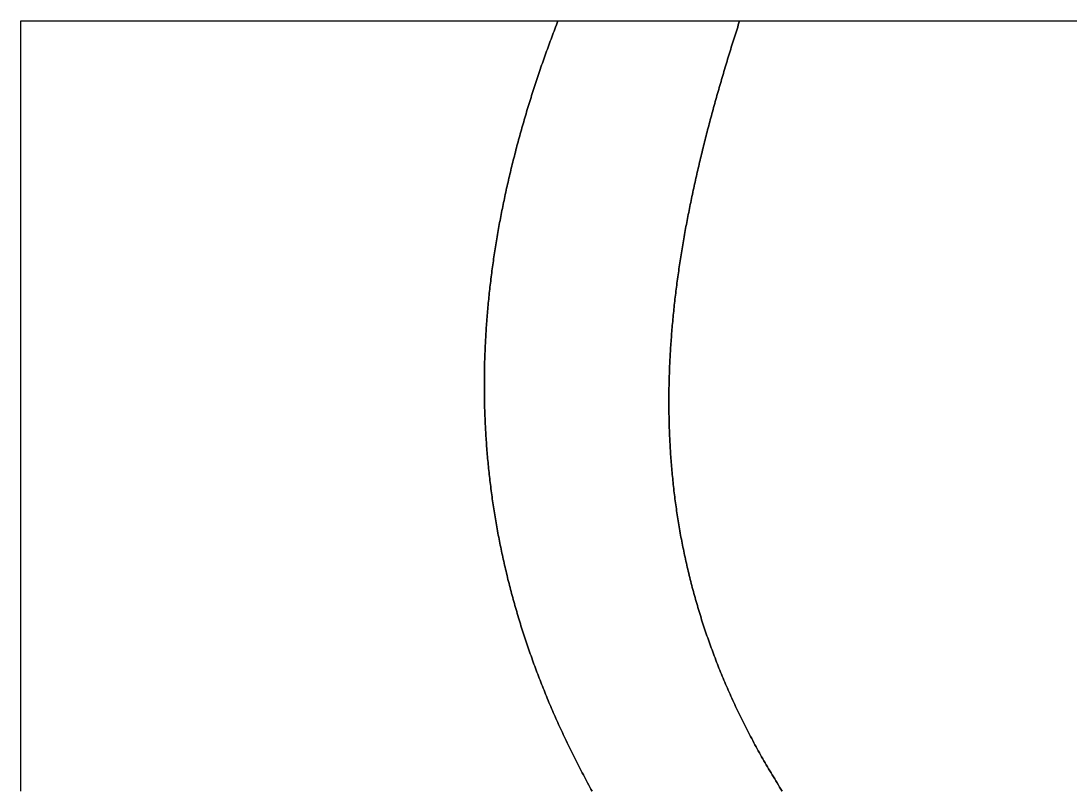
# Model space of a CAD drawing. Header units: millimetres. Extents: x 0 to 520, y 0 to 381.
# Drawn here: x 0 to 260, y 190.5 to 381 of the extents above; entities that cross this region are included whole.
import ezdxf

# ---------------------------------------------------------------- set-up
doc = ezdxf.new("R2010")
doc.units = ezdxf.units.MM
for name, color, linetype in [('P01_MAPLE', 3, 'CONTINUOUS'), ('P02_WALNUT', 3, 'CONTINUOUS'), ('P03_MAPLE', 3, 'CONTINUOUS')]:
    doc.layers.add(name, color=color, linetype=linetype)

msp = doc.modelspace()

# ---------------------------------------------------------------- linework, layer by layer
at = {"layer": 'P01_MAPLE'}
msp.add_lwpolyline([(0, 190), (0, 190.5), (0, 191), (0, 191.5), (0, 192), (0, 192.5), (0, 193), (0, 193.5), (0, 194), (0, 194.5), (0, 195), (0, 195.5), (0, 196), (0, 196.5), (0, 197), (0, 197.5), (0, 198), (0, 198.5), (0, 199), (0, 199.5), (0, 200), (0, 200.5), (0, 201), (0, 201.5), (0, 202), (0, 202.5), (0, 203), (0, 203.5), (0, 204), (0, 204.5), (0, 205), (0, 205.5), (0, 206), (0, 206.5), (0, 207), (0, 207.5), (0, 208), (0, 208.5), (0, 209), (0, 209.5), (0, 210), (0, 210.5), (0, 211), (0, 211.5), (0, 212), (0, 212.5), (0, 213), (0, 213.5), (0, 214), (0, 214.5), (0, 215), (0, 215.5), (0, 216), (0, 216.5), (0, 217), (0, 217.5), (0, 218), (0, 218.5), (0, 219), (0, 219.5), (0, 220), (0, 220.5), (0, 221), (0, 221.5), (0, 222), (0, 222.5), (0, 223), (0, 223.5), (0, 224), (0, 224.5), (0, 225), (0, 225.5), (0, 226), (0, 226.5), (0, 227), (0, 227.5), (0, 228), (0, 228.5), (0, 229), (0, 229.5), (0, 230), (0, 230.5), (0, 231), (0, 231.5), (0, 232), (0, 232.5), (0, 233), (0, 233.5), (0, 234), (0, 234.5), (0, 235), (0, 235.5), (0, 236), (0, 236.5), (0, 237), (0, 237.5), (0, 238), (0, 238.5), (0, 239), (0, 239.5), (0, 240), (0, 240.5), (0, 241), (0, 241.5), (0, 242), (0, 242.5), (0, 243), (0, 243.5), (0, 244), (0, 244.5), (0, 245), (0, 245.5), (0, 246), (0, 246.5), (0, 247), (0, 247.5), (0, 248), (0, 248.5), (0, 249), (0, 249.5), (0, 250), (0, 250.5), (0, 251), (0, 251.5), (0, 252), (0, 252.5), (0, 253), (0, 253.5), (0, 254), (0, 254.5), (0, 255), (0, 255.5), (0, 256), (0, 256.5), (0, 257), (0, 257.5), (0, 258), (0, 258.5), (0, 259), (0, 259.5), (0, 260), (0, 260.5), (0, 261), (0, 261.5), (0, 262), (0, 262.5), (0, 263), (0, 263.5), (0, 264), (0, 264.5), (0, 265), (0, 265.5), (0, 266), (0, 266.5), (0, 267), (0, 267.5), (0, 268), (0, 268.5), (0, 269), (0, 269.5), (0, 270), (0, 270.5), (0, 271), (0, 271.5), (0, 272), (0, 272.5), (0, 273), (0, 273.5), (0, 274), (0, 274.5), (0, 275), (0, 275.5), (0, 276), (0, 276.5), (0, 277), (0, 277.5), (0, 278), (0, 278.5), (0, 279), (0, 279.5), (0, 280), (0, 280.5), (0, 281), (0, 281.5), (0, 282), (0, 282.5), (0, 283), (0, 283.5), (0, 284), (0, 284.5), (0, 285), (0, 285.5), (0, 286), (0, 286.5), (0, 287), (0, 287.5), (0, 288), (0, 288.5), (0, 289), (0, 289.5), (0, 290), (0, 290.5), (0, 291), (0, 291.5), (0, 292), (0, 292.5), (0, 293), (0, 293.5), (0, 294), (0, 294.5), (0, 295), (0, 295.5), (0, 296), (0, 296.5), (0, 297), (0, 297.5), (0, 298), (0, 298.5), (0, 299), (0, 299.5), (0, 300), (0, 300.5), (0, 301), (0, 301.5), (0, 302), (0, 302.5), (0, 303), (0, 303.5), (0, 304), (0, 304.5), (0, 305), (0, 305.5), (0, 306), (0, 306.5), (0, 307), (0, 307.5), (0, 308), (0, 308.5), (0, 309), (0, 309.5), (0, 310), (0, 310.5), (0, 311), (0, 311.5), (0, 312), (0, 312.5), (0, 313), (0, 313.5), (0, 314), (0, 314.5), (0, 315), (0, 315.5), (0, 316), (0, 316.5), (0, 317), (0, 317.5), (0, 318), (0, 318.5), (0, 319), (0, 319.5), (0, 320), (0, 320.5), (0, 321), (0, 321.5), (0, 322), (0, 322.5), (0, 323), (0, 323.5), (0, 324), (0, 324.5), (0, 325), (0, 325.5), (0, 326), (0, 326.5), (0, 327), (0, 327.5), (0, 328), (0, 328.5), (0, 329), (0, 329.5), (0, 330), (0, 330.5), (0, 331), (0, 331.5), (0, 332), (0, 332.5), (0, 333), (0, 333.5), (0, 334), (0, 334.5), (0, 335), (0, 335.5), (0, 336), (0, 336.5), (0, 337), (0, 337.5), (0, 338), (0, 338.5), (0, 339), (0, 339.5), (0, 340), (0, 340.5), (0, 341), (0, 341.5), (0, 342), (0, 342.5), (0, 343), (0, 343.5), (0, 344), (0, 344.5), (0, 345), (0, 345.5), (0, 346), (0, 346.5), (0, 347), (0, 347.5), (0, 348), (0, 348.5), (0, 349), (0, 349.5), (0, 350), (0, 350.5), (0, 351), (0, 351.5), (0, 352), (0, 352.5), (0, 353), (0, 353.5), (0, 354), (0, 354.5), (0, 355), (0, 355.5), (0, 356), (0, 356.5), (0, 357), (0, 357.5), (0, 358), (0, 358.5), (0, 359), (0, 359.5), (0, 360), (0, 360.5), (0, 361), (0, 361.5), (0, 362), (0, 362.5), (0, 363), (0, 363.5), (0, 364), (0, 364.5), (0, 365), (0, 365.5), (0, 366), (0, 366.5), (0, 367), (0, 367.5), (0, 368), (0, 368.5), (0, 369), (0, 369.5), (0, 370), (0, 370.5), (0, 371), (0, 371.5), (0, 372), (0, 372.5), (0, 373), (0, 373.5), (0, 374), (0, 374.5), (0, 375), (0, 375.5), (0, 376), (0, 376.5), (0, 377), (0, 377.5), (0, 378), (0, 378.5), (0, 379), (0, 379.5), (0, 380), (0, 380.5), (0, 381), (133.070866, 381), (132.877891, 380.5), (132.685849, 380), (132.494741, 379.5), (132.304568, 379), (132.115332, 378.5), (131.927034, 378), (131.739677, 377.5), (131.553262, 377), (131.36779, 376.5), (131.183262, 376), (130.999681, 375.5), (130.817048, 375), (130.635364, 374.5), (130.454632, 374), (130.274852, 373.5), (130.096026, 373), (129.918155, 372.5), (129.741242, 372), (129.565288, 371.5), (129.390294, 371), (129.216263, 370.5), (129.043194, 370), (128.871091, 369.5), (128.699954, 369), (128.529785, 368.5), (128.360586, 368), (128.192358, 367.5), (128.025103, 367), (127.858822, 366.5), (127.693518, 366), (127.52919, 365.5), (127.365842, 365), (127.203474, 364.5), (127.042089, 364), (126.881687, 363.5), (126.72227, 363), (126.56384, 362.5), (126.406398, 362), (126.249947, 361.5), (126.094486, 361), (125.940019, 360.5), (125.786546, 360), (125.63407, 359.5), (125.482591, 359), (125.332111, 358.5), (125.182632, 358), (125.034156, 357.5), (124.886683, 357), (124.740216, 356.5), (124.594756, 356), (124.450304, 355.5), (124.306862, 355), (124.164432, 354.5), (124.023016, 354), (123.882614, 353.5), (123.743228, 353), (123.60486, 352.5), (123.467512, 352), (123.331185, 351.5), (123.19588, 351), (123.061599, 350.5), (122.928344, 350), (122.796116, 349.5), (122.664917, 349), (122.534748, 348.5), (122.405611, 348), (122.277508, 347.5), (122.150439, 347), (122.024407, 346.5), (121.899414, 346), (121.775459, 345.5), (121.652546, 345), (121.530676, 344.5), (121.40985, 344), (121.29007, 343.5), (121.171337, 343), (121.053654, 342.5), (120.93702, 342), (120.821439, 341.5), (120.706912, 341), (120.593439, 340.5), (120.481024, 340), (120.369667, 339.5), (120.259369, 339), (120.150133, 338.5), (120.04196, 338), (119.934852, 337.5), (119.828809, 337), (119.723835, 336.5), (119.619929, 336), (119.517094, 335.5), (119.415332, 335), (119.314643, 334.5), (119.21503, 334), (119.116493, 333.5), (119.019035, 333), (118.922658, 332.5), (118.827361, 332), (118.733148, 331.5), (118.64002, 331), (118.547978, 330.5), (118.457024, 330), (118.367159, 329.5), (118.278385, 329), (118.190704, 328.5), (118.104117, 328), (118.018625, 327.5), (117.934231, 327), (117.850935, 326.5), (117.76874, 326), (117.687646, 325.5), (117.607656, 325), (117.52877, 324.5), (117.450992, 324), (117.374321, 323.5), (117.29876, 323), (117.22431, 322.5), (117.150972, 322), (117.078749, 321.5), (117.007642, 321), (116.937652, 320.5), (116.868782, 320), (116.801031, 319.5), (116.734403, 319), (116.668898, 318.5), (116.604519, 318), (116.541266, 317.5), (116.479141, 317), (116.418146, 316.5), (116.358283, 316), (116.299552, 315.5), (116.241956, 315), (116.185496, 314.5), (116.130174, 314), (116.075991, 313.5), (116.022948, 313), (115.971048, 312.5), (115.920291, 312), (115.87068, 311.5), (115.822216, 311), (115.7749, 310.5), (115.728734, 310), (115.68372, 309.5), (115.639859, 309), (115.597153, 308.5), (115.555603, 308), (115.515211, 307.5), (115.475978, 307), (115.437906, 306.5), (115.400996, 306), (115.365251, 305.5), (115.330671, 305), (115.297258, 304.5), (115.265014, 304), (115.23394, 303.5), (115.204038, 303), (115.175309, 302.5), (115.147755, 302), (115.121378, 301.5), (115.096178, 301), (115.072158, 300.5), (115.04932, 300), (115.027664, 299.5), (115.007192, 299), (114.987906, 298.5), (114.969807, 298), (114.952897, 297.5), (114.937178, 297), (114.922651, 296.5), (114.909317, 296), (114.897178, 295.5), (114.886236, 295), (114.876493, 294.5), (114.867949, 294), (114.860606, 293.5), (114.854466, 293), (114.849531, 292.5), (114.845802, 292), (114.84328, 291.5), (114.841967, 291), (114.841865, 290.5), (114.842975, 290), (114.845299, 289.5), (114.848839, 289), (114.853595, 288.5), (114.859569, 288), (114.866764, 287.5), (114.87518, 287), (114.884819, 286.5), (114.895683, 286), (114.907773, 285.5), (114.921091, 285), (114.935638, 284.5), (114.951416, 284), (114.968427, 283.5), (114.986671, 283), (115.006151, 282.5), (115.026868, 282), (115.048824, 281.5), (115.07202, 281), (115.096458, 280.5), (115.122138, 280), (115.149064, 279.5), (115.177237, 279), (115.206657, 278.5), (115.237327, 278), (115.269247, 277.5), (115.302421, 277), (115.336849, 276.5), (115.372532, 276), (115.409473, 275.5), (115.447672, 275), (115.487132, 274.5), (115.527854, 274), (115.56984, 273.5), (115.61309, 273), (115.657607, 272.5), (115.703393, 272), (115.750448, 271.5), (115.798774, 271), (115.848373, 270.5), (115.899247, 270), (115.951396, 269.5), (116.004824, 269), (116.05953, 268.5), (116.115517, 268), (116.172785, 267.5), (116.231338, 267), (116.291176, 266.5), (116.352301, 266), (116.414714, 265.5), (116.478417, 265), (116.543412, 264.5), (116.6097, 264), (116.677282, 263.5), (116.746161, 263), (116.816337, 262.5), (116.887812, 262), (116.960589, 261.5), (117.034667, 261), (117.11005, 260.5), (117.186738, 260), (117.264733, 259.5), (117.344037, 259), (117.424651, 258.5), (117.506577, 258), (117.589816, 257.5), (117.674369, 257), (117.76024, 256.5), (117.847428, 256), (117.935935, 255.5), (118.025764, 255), (118.116915, 254.5), (118.20939, 254), (118.303192, 253.5), (118.39832, 253), (118.494777, 252.5), (118.592565, 252), (118.691684, 251.5), (118.792137, 251), (118.893925, 250.5), (118.997049, 250), (119.101512, 249.5), (119.207315, 249), (119.314458, 248.5), (119.422945, 248), (119.532776, 247.5), (119.643952, 247), (119.756476, 246.5), (119.87035, 246), (119.985574, 245.5), (120.10215, 245), (120.220079, 244.5), (120.339364, 244), (120.460006, 243.5), (120.582006, 243), (120.705366, 242.5), (120.830087, 242), (120.956172, 241.5), (121.083621, 241), (121.212436, 240.5), (121.342619, 240), (121.474171, 239.5), (121.607094, 239), (121.741389, 238.5), (121.877058, 238), (122.014103, 237.5), (122.152524, 237), (122.292324, 236.5), (122.433505, 236), (122.576067, 235.5), (122.720012, 235), (122.865342, 234.5), (123.012058, 234), (123.160162, 233.5), (123.309656, 233), (123.46054, 232.5), (123.612818, 232), (123.766489, 231.5), (123.921556, 231), (124.07802, 230.5), (124.235883, 230), (124.395147, 229.5), (124.555812, 229), (124.71788, 228.5), (124.881354, 228), (125.046234, 227.5), (125.212523, 227), (125.380221, 226.5), (125.54933, 226), (125.719852, 225.5), (125.891788, 225), (126.06514, 224.5), (126.23991, 224), (126.416098, 223.5), (126.593707, 223), (126.772739, 222.5), (126.953193, 222), (127.135074, 221.5), (127.31838, 221), (127.503116, 220.5), (127.689281, 220), (127.876877, 219.5), (128.065906, 219), (128.25637, 218.5), (128.44827, 218), (128.641608, 217.5), (128.836385, 217), (129.032603, 216.5), (129.230263, 216), (129.429367, 215.5), (129.629916, 215), (129.831912, 214.5), (130.035357, 214), (130.240252, 213.5), (130.446598, 213), (130.654398, 212.5), (130.863652, 212), (131.074363, 211.5), (131.286531, 211), (131.500159, 210.5), (131.715248, 210), (131.9318, 209.5), (132.149815, 209), (132.369296, 208.5), (132.590245, 208), (132.812662, 207.5), (133.036549, 207), (133.261908, 206.5), (133.488741, 206), (133.717049, 205.5), (133.946833, 205), (134.178095, 204.5), (134.410837, 204), (134.64506, 203.5), (134.880765, 203), (135.117955, 202.5), (135.356631, 202), (135.596794, 201.5), (135.838447, 201), (136.081589, 200.5), (136.326224, 200), (136.572352, 199.5), (136.819976, 199), (137.069096, 198.5), (137.319714, 198), (137.571833, 197.5), (137.825453, 197), (138.080575, 196.5), (138.337202, 196), (138.595336, 195.5), (138.854976, 195), (139.116126, 194.5), (139.378787, 194), (139.64296, 193.5), (139.908647, 193), (140.175849, 192.5), (140.444568, 192), (140.714806, 191.5), (140.986563, 191), (141.259843, 190.5), (141.532784, 190)], dxfattribs=at)
at = {"layer": 'P02_WALNUT'}
msp.add_lwpolyline([(141.532784, 190), (141.259843, 190.5), (140.986563, 191), (140.714806, 191.5), (140.444568, 192), (140.175849, 192.5), (139.908647, 193), (139.64296, 193.5), (139.378787, 194), (139.116126, 194.5), (138.854976, 195), (138.595336, 195.5), (138.337202, 196), (138.080575, 196.5), (137.825453, 197), (137.571833, 197.5), (137.319714, 198), (137.069096, 198.5), (136.819976, 199), (136.572352, 199.5), (136.326224, 200), (136.081589, 200.5), (135.838447, 201), (135.596794, 201.5), (135.356631, 202), (135.117955, 202.5), (134.880765, 203), (134.64506, 203.5), (134.410837, 204), (134.178095, 204.5), (133.946833, 205), (133.717049, 205.5), (133.488741, 206), (133.261908, 206.5), (133.036549, 207), (132.812662, 207.5), (132.590245, 208), (132.369296, 208.5), (132.149815, 209), (131.9318, 209.5), (131.715248, 210), (131.500159, 210.5), (131.286531, 211), (131.074363, 211.5), (130.863652, 212), (130.654398, 212.5), (130.446598, 213), (130.240252, 213.5), (130.035357, 214), (129.831912, 214.5), (129.629916, 215), (129.429367, 215.5), (129.230263, 216), (129.032603, 216.5), (128.836385, 217), (128.641608, 217.5), (128.44827, 218), (128.25637, 218.5), (128.065906, 219), (127.876877, 219.5), (127.689281, 220), (127.503116, 220.5), (127.31838, 221), (127.135074, 221.5), (126.953193, 222), (126.772739, 222.5), (126.593707, 223), (126.416098, 223.5), (126.23991, 224), (126.06514, 224.5), (125.891788, 225), (125.719852, 225.5), (125.54933, 226), (125.380221, 226.5), (125.212523, 227), (125.046234, 227.5), (124.881354, 228), (124.71788, 228.5), (124.555812, 229), (124.395147, 229.5), (124.235883, 230), (124.07802, 230.5), (123.921556, 231), (123.766489, 231.5), (123.612818, 232), (123.46054, 232.5), (123.309656, 233), (123.160162, 233.5), (123.012058, 234), (122.865342, 234.5), (122.720012, 235), (122.576067, 235.5), (122.433505, 236), (122.292324, 236.5), (122.152524, 237), (122.014103, 237.5), (121.877058, 238), (121.741389, 238.5), (121.607094, 239), (121.474171, 239.5), (121.342619, 240), (121.212436, 240.5), (121.083621, 241), (120.956172, 241.5), (120.830087, 242), (120.705366, 242.5), (120.582006, 243), (120.460006, 243.5), (120.339364, 244), (120.220079, 244.5), (120.10215, 245), (119.985574, 245.5), (119.87035, 246), (119.756476, 246.5), (119.643952, 247), (119.532776, 247.5), (119.422945, 248), (119.314458, 248.5), (119.207315, 249), (119.101512, 249.5), (118.997049, 250), (118.893925, 250.5), (118.792137, 251), (118.691684, 251.5), (118.592565, 252), (118.494777, 252.5), (118.39832, 253), (118.303192, 253.5), (118.20939, 254), (118.116915, 254.5), (118.025764, 255), (117.935935, 255.5), (117.847428, 256), (117.76024, 256.5), (117.674369, 257), (117.589816, 257.5), (117.506577, 258), (117.424651, 258.5), (117.344037, 259), (117.264733, 259.5), (117.186738, 260), (117.11005, 260.5), (117.034667, 261), (116.960589, 261.5), (116.887812, 262), (116.816337, 262.5), (116.746161, 263), (116.677282, 263.5), (116.6097, 264), (116.543412, 264.5), (116.478417, 265), (116.414714, 265.5), (116.352301, 266), (116.291176, 266.5), (116.231338, 267), (116.172785, 267.5), (116.115517, 268), (116.05953, 268.5), (116.004824, 269), (115.951396, 269.5), (115.899247, 270), (115.848373, 270.5), (115.798774, 271), (115.750448, 271.5), (115.703393, 272), (115.657607, 272.5), (115.61309, 273), (115.56984, 273.5), (115.527854, 274), (115.487132, 274.5), (115.447672, 275), (115.409473, 275.5), (115.372532, 276), (115.336849, 276.5), (115.302421, 277), (115.269247, 277.5), (115.237327, 278), (115.206657, 278.5), (115.177237, 279), (115.149064, 279.5), (115.122138, 280), (115.096458, 280.5), (115.07202, 281), (115.048824, 281.5), (115.026868, 282), (115.006151, 282.5), (114.986671, 283), (114.968427, 283.5), (114.951416, 284), (114.935638, 284.5), (114.921091, 285), (114.907773, 285.5), (114.895683, 286), (114.884819, 286.5), (114.87518, 287), (114.866764, 287.5), (114.859569, 288), (114.853595, 288.5), (114.848839, 289), (114.845299, 289.5), (114.842975, 290), (114.841865, 290.5), (114.841967, 291), (114.84328, 291.5), (114.845802, 292), (114.849531, 292.5), (114.854466, 293), (114.860606, 293.5), (114.867949, 294), (114.876493, 294.5), (114.886236, 295), (114.897178, 295.5), (114.909317, 296), (114.922651, 296.5), (114.937178, 297), (114.952897, 297.5), (114.969807, 298), (114.987906, 298.5), (115.007192, 299), (115.027664, 299.5), (115.04932, 300), (115.072158, 300.5), (115.096178, 301), (115.121378, 301.5), (115.147755, 302), (115.175309, 302.5), (115.204038, 303), (115.23394, 303.5), (115.265014, 304), (115.297258, 304.5), (115.330671, 305), (115.365251, 305.5), (115.400996, 306), (115.437906, 306.5), (115.475978, 307), (115.515211, 307.5), (115.555603, 308), (115.597153, 308.5), (115.639859, 309), (115.68372, 309.5), (115.728734, 310), (115.7749, 310.5), (115.822216, 311), (115.87068, 311.5), (115.920291, 312), (115.971048, 312.5), (116.022948, 313), (116.075991, 313.5), (116.130174, 314), (116.185496, 314.5), (116.241956, 315), (116.299552, 315.5), (116.358283, 316), (116.418146, 316.5), (116.479141, 317), (116.541266, 317.5), (116.604519, 318), (116.668898, 318.5), (116.734403, 319), (116.801031, 319.5), (116.868782, 320), (116.937652, 320.5), (117.007642, 321), (117.078749, 321.5), (117.150972, 322), (117.22431, 322.5), (117.29876, 323), (117.374321, 323.5), (117.450992, 324), (117.52877, 324.5), (117.607656, 325), (117.687646, 325.5), (117.76874, 326), (117.850935, 326.5), (117.934231, 327), (118.018625, 327.5), (118.104117, 328), (118.190704, 328.5), (118.278385, 329), (118.367159, 329.5), (118.457024, 330), (118.547978, 330.5), (118.64002, 331), (118.733148, 331.5), (118.827361, 332), (118.922658, 332.5), (119.019035, 333), (119.116493, 333.5), (119.21503, 334), (119.314643, 334.5), (119.415332, 335), (119.517094, 335.5), (119.619929, 336), (119.723835, 336.5), (119.828809, 337), (119.934852, 337.5), (120.04196, 338), (120.150133, 338.5), (120.259369, 339), (120.369667, 339.5), (120.481024, 340), (120.593439, 340.5), (120.706912, 341), (120.821439, 341.5), (120.93702, 342), (121.053654, 342.5), (121.171337, 343), (121.29007, 343.5), (121.40985, 344), (121.530676, 344.5), (121.652546, 345), (121.775459, 345.5), (121.899414, 346), (122.024407, 346.5), (122.150439, 347), (122.277508, 347.5), (122.405611, 348), (122.534748, 348.5), (122.664917, 349), (122.796116, 349.5), (122.928344, 350), (123.061599, 350.5), (123.19588, 351), (123.331185, 351.5), (123.467512, 352), (123.60486, 352.5), (123.743228, 353), (123.882614, 353.5), (124.023016, 354), (124.164432, 354.5), (124.306862, 355), (124.450304, 355.5), (124.594756, 356), (124.740216, 356.5), (124.886683, 357), (125.034156, 357.5), (125.182632, 358), (125.332111, 358.5), (125.482591, 359), (125.63407, 359.5), (125.786546, 360), (125.940019, 360.5), (126.094486, 361), (126.249947, 361.5), (126.406398, 362), (126.56384, 362.5), (126.72227, 363), (126.881687, 363.5), (127.042089, 364), (127.203474, 364.5), (127.365842, 365), (127.52919, 365.5), (127.693518, 366), (127.858822, 366.5), (128.025103, 367), (128.192358, 367.5), (128.360586, 368), (128.529785, 368.5), (128.699954, 369), (128.871091, 369.5), (129.043194, 370), (129.216263, 370.5), (129.390294, 371), (129.565288, 371.5), (129.741242, 372), (129.918155, 372.5), (130.096026, 373), (130.274852, 373.5), (130.454632, 374), (130.635364, 374.5), (130.817048, 375), (130.999681, 375.5), (131.183262, 376), (131.36779, 376.5), (131.553262, 377), (131.739677, 377.5), (131.927034, 378), (132.115332, 378.5), (132.304568, 379), (132.494741, 379.5), (132.685849, 380), (132.877891, 380.5), (133.070866, 381), (178.110236, 381), (177.949269, 380.5), (177.788772, 380), (177.628748, 379.5), (177.469202, 379), (177.310138, 378.5), (177.15156, 378), (176.993471, 377.5), (176.835877, 377), (176.678782, 376.5), (176.522188, 376), (176.366101, 375.5), (176.210525, 375), (176.055463, 374.5), (175.900921, 374), (175.746901, 373.5), (175.593408, 373), (175.440447, 372.5), (175.28802, 372), (175.136133, 371.5), (174.98479, 371), (174.833994, 370.5), (174.68375, 370), (174.534061, 369.5), (174.384933, 369), (174.236368, 368.5), (174.088372, 368), (173.940948, 367.5), (173.7941, 367), (173.647833, 366.5), (173.50215, 366), (173.357056, 365.5), (173.212554, 365), (173.06865, 364.5), (172.925346, 364), (172.782648, 363.5), (172.640559, 363), (172.499083, 362.5), (172.358225, 362), (172.217988, 361.5), (172.078377, 361), (171.939396, 360.5), (171.801048, 360), (171.663339, 359.5), (171.526271, 359), (171.38985, 358.5), (171.254079, 358), (171.118962, 357.5), (170.984504, 357), (170.850709, 356.5), (170.71758, 356), (170.585123, 355.5), (170.45334, 355), (170.322236, 354.5), (170.191815, 354), (170.062082, 353.5), (169.93304, 353), (169.804694, 352.5), (169.677047, 352), (169.550104, 351.5), (169.423869, 351), (169.298345, 350.5), (169.173538, 350), (169.049451, 349.5), (168.926088, 349), (168.803454, 348.5), (168.681552, 348), (168.560386, 347.5), (168.439961, 347), (168.320281, 346.5), (168.20135, 346), (168.083173, 345.5), (167.965752, 345), (167.849092, 344.5), (167.733198, 344), (167.618073, 343.5), (167.503722, 343), (167.390148, 342.5), (167.277357, 342), (167.165351, 341.5), (167.054135, 341), (166.943713, 340.5), (166.83409, 340), (166.725269, 339.5), (166.617254, 339), (166.51005, 338.5), (166.40366, 338), (166.298089, 337.5), (166.193342, 337), (166.089421, 336.5), (165.986331, 336), (165.884076, 335.5), (165.782661, 335), (165.682089, 334.5), (165.582365, 334), (165.483492, 333.5), (165.385475, 333), (165.288318, 332.5), (165.192025, 332), (165.0966, 331.5), (165.002047, 331), (164.90837, 330.5), (164.815574, 330), (164.723663, 329.5), (164.632639, 329), (164.542509, 328.5), (164.453276, 328), (164.364943, 327.5), (164.277516, 327), (164.190997, 326.5), (164.105392, 326), (164.020704, 325.5), (163.936938, 325), (163.854098, 324.5), (163.772187, 324), (163.69121, 323.5), (163.61117, 323), (163.532073, 322.5), (163.453922, 322), (163.376721, 321.5), (163.300475, 321), (163.225187, 320.5), (163.150862, 320), (163.077503, 319.5), (163.005115, 319), (162.933702, 318.5), (162.863268, 318), (162.793817, 317.5), (162.725354, 317), (162.657882, 316.5), (162.591405, 316), (162.525927, 315.5), (162.461454, 315), (162.397988, 314.5), (162.335534, 314), (162.274096, 313.5), (162.213678, 313), (162.154285, 312.5), (162.095919, 312), (162.038586, 311.5), (161.98229, 311), (161.927034, 310.5), (161.872823, 310), (161.819661, 309.5), (161.767552, 309), (161.7165, 308.5), (161.666509, 308), (161.617583, 307.5), (161.569727, 307), (161.522944, 306.5), (161.477239, 306), (161.432616, 305.5), (161.389079, 305), (161.346631, 304.5), (161.305278, 304), (161.265022, 303.5), (161.225869, 303), (161.187823, 302.5), (161.150886, 302), (161.115065, 301.5), (161.080362, 301), (161.046782, 300.5), (161.014329, 300), (160.983007, 299.5), (160.95282, 299), (160.923772, 298.5), (160.895868, 298), (160.869111, 297.5), (160.843506, 297), (160.819056, 296.5), (160.795767, 296), (160.773641, 295.5), (160.752683, 295), (160.732897, 294.5), (160.714288, 294), (160.696859, 293.5), (160.680614, 293), (160.665558, 292.5), (160.651694, 292), (160.639028, 291.5), (160.627562, 291), (160.617301, 290.5), (160.60825, 290), (160.600411, 289.5), (160.59379, 289), (160.58839, 288.5), (160.584216, 288), (160.581272, 287.5), (160.579561, 287), (160.579088, 286.5), (160.579857, 286), (160.581872, 285.5), (160.585138, 285), (160.589657, 284.5), (160.595435, 284), (160.602476, 283.5), (160.610783, 283), (160.620361, 282.5), (160.631214, 282), (160.643346, 281.5), (160.656761, 281), (160.671463, 280.5), (160.687456, 280), (160.704745, 279.5), (160.723333, 279), (160.743225, 278.5), (160.764424, 278), (160.786935, 277.5), (160.810763, 277), (160.83591, 276.5), (160.862381, 276), (160.890181, 275.5), (160.919313, 275), (160.949782, 274.5), (160.981591, 274), (161.014745, 273.5), (161.049247, 273), (161.085103, 272.5), (161.122316, 272), (161.160889, 271.5), (161.200828, 271), (161.242137, 270.5), (161.284818, 270), (161.328878, 269.5), (161.374319, 269), (161.421146, 268.5), (161.469362, 268), (161.518973, 267.5), (161.569982, 267), (161.622393, 266.5), (161.67621, 266), (161.731438, 265.5), (161.78808, 265), (161.846141, 264.5), (161.905625, 264), (161.966536, 263.5), (162.028877, 263), (162.092654, 262.5), (162.15787, 262), (162.224529, 261.5), (162.292636, 261), (162.362194, 260.5), (162.433208, 260), (162.505681, 259.5), (162.579619, 259), (162.655024, 258.5), (162.731901, 258), (162.810255, 257.5), (162.890089, 257), (162.971407, 256.5), (163.054214, 256), (163.138513, 255.5), (163.224309, 255), (163.311606, 254.5), (163.400408, 254), (163.490719, 253.5), (163.582543, 253), (163.675885, 252.5), (163.770747, 252), (163.867136, 251.5), (163.965053, 251), (164.064505, 250.5), (164.165494, 250), (164.268026, 249.5), (164.372103, 249), (164.47773, 248.5), (164.584912, 248), (164.693652, 247.5), (164.803955, 247), (164.915824, 246.5), (165.029263, 246), (165.144278, 245.5), (165.260871, 245), (165.379048, 244.5), (165.498811, 244), (165.620166, 243.5), (165.743116, 243), (165.867666, 242.5), (165.993819, 242), (166.12158, 241.5), (166.250952, 241), (166.381941, 240.5), (166.514549, 240), (166.648782, 239.5), (166.784642, 239), (166.922135, 238.5), (167.061265, 238), (167.202035, 237.5), (167.344449, 237), (167.488513, 236.5), (167.634229, 236), (167.781602, 235.5), (167.930636, 235), (168.081336, 234.5), (168.233705, 234), (168.387747, 233.5), (168.543466, 233), (168.700868, 232.5), (168.859955, 232), (169.020732, 231.5), (169.183202, 231), (169.347371, 230.5), (169.513242, 230), (169.68082, 229.5), (169.850107, 229), (170.021109, 228.5), (170.19383, 228), (170.368274, 227.5), (170.544444, 227), (170.722345, 226.5), (170.901981, 226), (171.083357, 225.5), (171.266475, 225), (171.451341, 224.5), (171.637959, 224), (171.826332, 223.5), (172.016465, 223), (172.208361, 222.5), (172.402026, 222), (172.597462, 221.5), (172.794675, 221), (172.993668, 220.5), (173.194445, 220), (173.39701, 219.5), (173.601369, 219), (173.807523, 218.5), (174.015479, 218), (174.225239, 217.5), (174.436809, 217), (174.650192, 216.5), (174.865391, 216), (175.082412, 215.5), (175.301259, 215), (175.521935, 214.5), (175.744445, 214), (175.968792, 213.5), (176.194982, 213), (176.423017, 212.5), (176.652902, 212), (176.884642, 211.5), (177.11824, 211), (177.3537, 210.5), (177.591027, 210), (177.830225, 209.5), (178.071297, 209), (178.314248, 208.5), (178.559082, 208), (178.805803, 207.5), (179.054415, 207), (179.304922, 206.5), (179.557329, 206), (179.81164, 205.5), (180.067858, 205), (180.325987, 204.5), (180.586033, 204), (180.847998, 203.5), (181.111888, 203), (181.377705, 202.5), (181.645455, 202), (181.915142, 201.5), (182.186768, 201), (182.46034, 200.5), (182.73586, 200), (183.013333, 199.5), (183.292762, 199), (183.574153, 198.5), (183.857509, 198), (184.142834, 197.5), (184.430133, 197), (184.719408, 196.5), (185.010666, 196), (185.303909, 195.5), (185.599142, 195), (185.896369, 194.5), (186.195594, 194), (186.496821, 193.5), (186.800054, 193), (187.105297, 192.5), (187.412555, 192), (187.721832, 191.5), (188.033131, 191), (188.346457, 190.5), (188.659571, 190)], dxfattribs=at)
at = {"layer": 'P03_MAPLE'}
msp.add_lwpolyline([(188.659571, 190), (188.346457, 190.5), (188.033131, 191), (187.721832, 191.5), (187.412555, 192), (187.105297, 192.5), (186.800054, 193), (186.496821, 193.5), (186.195594, 194), (185.896369, 194.5), (185.599142, 195), (185.303909, 195.5), (185.010666, 196), (184.719408, 196.5), (184.430133, 197), (184.142834, 197.5), (183.857509, 198), (183.574153, 198.5), (183.292762, 199), (183.013333, 199.5), (182.73586, 200), (182.46034, 200.5), (182.186768, 201), (181.915142, 201.5), (181.645455, 202), (181.377705, 202.5), (181.111888, 203), (180.847998, 203.5), (180.586033, 204), (180.325987, 204.5), (180.067858, 205), (179.81164, 205.5), (179.557329, 206), (179.304922, 206.5), (179.054415, 207), (178.805803, 207.5), (178.559082, 208), (178.314248, 208.5), (178.071297, 209), (177.830225, 209.5), (177.591027, 210), (177.3537, 210.5), (177.11824, 211), (176.884642, 211.5), (176.652902, 212), (176.423017, 212.5), (176.194982, 213), (175.968792, 213.5), (175.744445, 214), (175.521935, 214.5), (175.301259, 215), (175.082412, 215.5), (174.865391, 216), (174.650192, 216.5), (174.436809, 217), (174.225239, 217.5), (174.015479, 218), (173.807523, 218.5), (173.601369, 219), (173.39701, 219.5), (173.194445, 220), (172.993668, 220.5), (172.794675, 221), (172.597462, 221.5), (172.402026, 222), (172.208361, 222.5), (172.016465, 223), (171.826332, 223.5), (171.637959, 224), (171.451341, 224.5), (171.266475, 225), (171.083357, 225.5), (170.901981, 226), (170.722345, 226.5), (170.544444, 227), (170.368274, 227.5), (170.19383, 228), (170.021109, 228.5), (169.850107, 229), (169.68082, 229.5), (169.513242, 230), (169.347371, 230.5), (169.183202, 231), (169.020732, 231.5), (168.859955, 232), (168.700868, 232.5), (168.543466, 233), (168.387747, 233.5), (168.233705, 234), (168.081336, 234.5), (167.930636, 235), (167.781602, 235.5), (167.634229, 236), (167.488513, 236.5), (167.344449, 237), (167.202035, 237.5), (167.061265, 238), (166.922135, 238.5), (166.784642, 239), (166.648782, 239.5), (166.514549, 240), (166.381941, 240.5), (166.250952, 241), (166.12158, 241.5), (165.993819, 242), (165.867666, 242.5), (165.743116, 243), (165.620166, 243.5), (165.498811, 244), (165.379048, 244.5), (165.260871, 245), (165.144278, 245.5), (165.029263, 246), (164.915824, 246.5), (164.803955, 247), (164.693652, 247.5), (164.584912, 248), (164.47773, 248.5), (164.372103, 249), (164.268026, 249.5), (164.165494, 250), (164.064505, 250.5), (163.965053, 251), (163.867136, 251.5), (163.770747, 252), (163.675885, 252.5), (163.582543, 253), (163.490719, 253.5), (163.400408, 254), (163.311606, 254.5), (163.224309, 255), (163.138513, 255.5), (163.054214, 256), (162.971407, 256.5), (162.890089, 257), (162.810255, 257.5), (162.731901, 258), (162.655024, 258.5), (162.579619, 259), (162.505681, 259.5), (162.433208, 260), (162.362194, 260.5), (162.292636, 261), (162.224529, 261.5), (162.15787, 262), (162.092654, 262.5), (162.028877, 263), (161.966536, 263.5), (161.905625, 264), (161.846141, 264.5), (161.78808, 265), (161.731438, 265.5), (161.67621, 266), (161.622393, 266.5), (161.569982, 267), (161.518973, 267.5), (161.469362, 268), (161.421146, 268.5), (161.374319, 269), (161.328878, 269.5), (161.284818, 270), (161.242137, 270.5), (161.200828, 271), (161.160889, 271.5), (161.122316, 272), (161.085103, 272.5), (161.049247, 273), (161.014745, 273.5), (160.981591, 274), (160.949782, 274.5), (160.919313, 275), (160.890181, 275.5), (160.862381, 276), (160.83591, 276.5), (160.810763, 277), (160.786935, 277.5), (160.764424, 278), (160.743225, 278.5), (160.723333, 279), (160.704745, 279.5), (160.687456, 280), (160.671463, 280.5), (160.656761, 281), (160.643346, 281.5), (160.631214, 282), (160.620361, 282.5), (160.610783, 283), (160.602476, 283.5), (160.595435, 284), (160.589657, 284.5), (160.585138, 285), (160.581872, 285.5), (160.579857, 286), (160.579088, 286.5), (160.579561, 287), (160.581272, 287.5), (160.584216, 288), (160.58839, 288.5), (160.59379, 289), (160.600411, 289.5), (160.60825, 290), (160.617301, 290.5), (160.627562, 291), (160.639028, 291.5), (160.651694, 292), (160.665558, 292.5), (160.680614, 293), (160.696859, 293.5), (160.714288, 294), (160.732897, 294.5), (160.752683, 295), (160.773641, 295.5), (160.795767, 296), (160.819056, 296.5), (160.843506, 297), (160.869111, 297.5), (160.895868, 298), (160.923772, 298.5), (160.95282, 299), (160.983007, 299.5), (161.014329, 300), (161.046782, 300.5), (161.080362, 301), (161.115065, 301.5), (161.150886, 302), (161.187823, 302.5), (161.225869, 303), (161.265022, 303.5), (161.305278, 304), (161.346631, 304.5), (161.389079, 305), (161.432616, 305.5), (161.477239, 306), (161.522944, 306.5), (161.569727, 307), (161.617583, 307.5), (161.666509, 308), (161.7165, 308.5), (161.767552, 309), (161.819661, 309.5), (161.872823, 310), (161.927034, 310.5), (161.98229, 311), (162.038586, 311.5), (162.095919, 312), (162.154285, 312.5), (162.213678, 313), (162.274096, 313.5), (162.335534, 314), (162.397988, 314.5), (162.461454, 315), (162.525927, 315.5), (162.591405, 316), (162.657882, 316.5), (162.725354, 317), (162.793817, 317.5), (162.863268, 318), (162.933702, 318.5), (163.005115, 319), (163.077503, 319.5), (163.150862, 320), (163.225187, 320.5), (163.300475, 321), (163.376721, 321.5), (163.453922, 322), (163.532073, 322.5), (163.61117, 323), (163.69121, 323.5), (163.772187, 324), (163.854098, 324.5), (163.936938, 325), (164.020704, 325.5), (164.105392, 326), (164.190997, 326.5), (164.277516, 327), (164.364943, 327.5), (164.453276, 328), (164.542509, 328.5), (164.632639, 329), (164.723663, 329.5), (164.815574, 330), (164.90837, 330.5), (165.002047, 331), (165.0966, 331.5), (165.192025, 332), (165.288318, 332.5), (165.385475, 333), (165.483492, 333.5), (165.582365, 334), (165.682089, 334.5), (165.782661, 335), (165.884076, 335.5), (165.986331, 336), (166.089421, 336.5), (166.193342, 337), (166.298089, 337.5), (166.40366, 338), (166.51005, 338.5), (166.617254, 339), (166.725269, 339.5), (166.83409, 340), (166.943713, 340.5), (167.054135, 341), (167.165351, 341.5), (167.277357, 342), (167.390148, 342.5), (167.503722, 343), (167.618073, 343.5), (167.733198, 344), (167.849092, 344.5), (167.965752, 345), (168.083173, 345.5), (168.20135, 346), (168.320281, 346.5), (168.439961, 347), (168.560386, 347.5), (168.681552, 348), (168.803454, 348.5), (168.926088, 349), (169.049451, 349.5), (169.173538, 350), (169.298345, 350.5), (169.423869, 351), (169.550104, 351.5), (169.677047, 352), (169.804694, 352.5), (169.93304, 353), (170.062082, 353.5), (170.191815, 354), (170.322236, 354.5), (170.45334, 355), (170.585123, 355.5), (170.71758, 356), (170.850709, 356.5), (170.984504, 357), (171.118962, 357.5), (171.254079, 358), (171.38985, 358.5), (171.526271, 359), (171.663339, 359.5), (171.801048, 360), (171.939396, 360.5), (172.078377, 361), (172.217988, 361.5), (172.358225, 362), (172.499083, 362.5), (172.640559, 363), (172.782648, 363.5), (172.925346, 364), (173.06865, 364.5), (173.212554, 365), (173.357056, 365.5), (173.50215, 366), (173.647833, 366.5), (173.7941, 367), (173.940948, 367.5), (174.088372, 368), (174.236368, 368.5), (174.384933, 369), (174.534061, 369.5), (174.68375, 370), (174.833994, 370.5), (174.98479, 371), (175.136133, 371.5), (175.28802, 372), (175.440447, 372.5), (175.593408, 373), (175.746901, 373.5), (175.900921, 374), (176.055463, 374.5), (176.210525, 375), (176.366101, 375.5), (176.522188, 376), (176.678782, 376.5), (176.835877, 377), (176.993471, 377.5), (177.15156, 378), (177.310138, 378.5), (177.469202, 379), (177.628748, 379.5), (177.788772, 380), (177.949269, 380.5), (178.110236, 381), (341.889764, 381)], dxfattribs=at)

doc.saveas('drawing.dxf')
